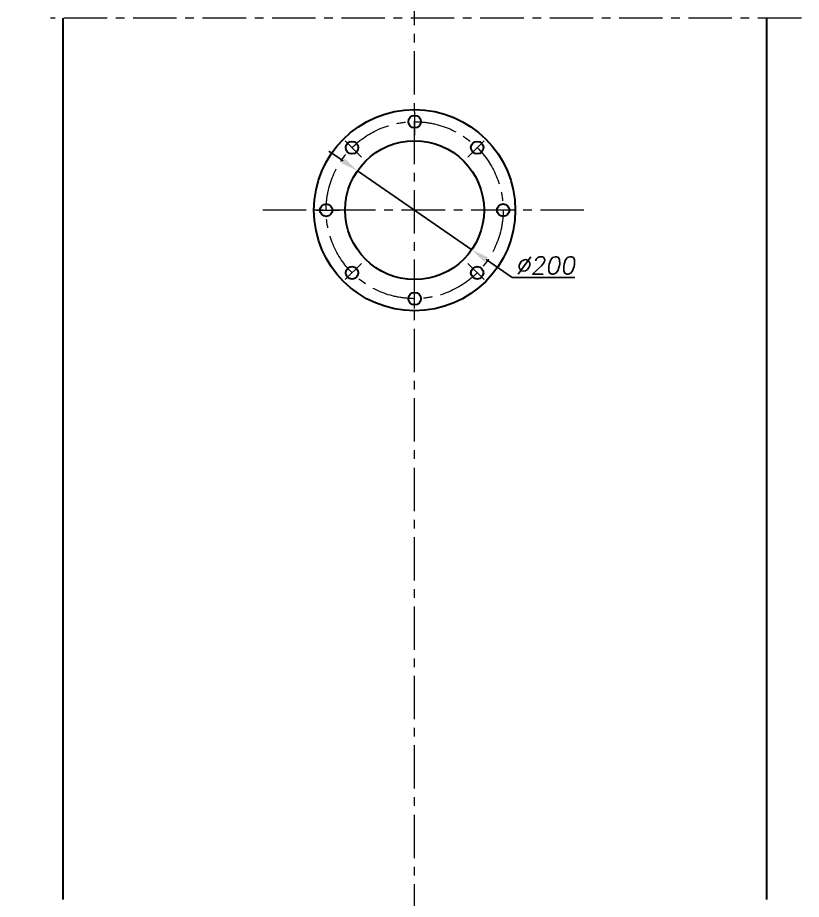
# Model space of a CAD drawing. Extents: x -45808 to 5458, y -9631 to 5897.
# Drawn here: x -44861 to -43733, y -4617 to -3347 of the extents above; entities that cross this region are included whole.
import ezdxf

# ---------------------------------------------------------------- set-up
doc = ezdxf.new("R2010")
doc.units = 0
doc.header["$LTSCALE"] = 50
doc.header["$MEASUREMENT"] = 0
doc.linetypes.add('CENTER', pattern=[2, 1.25, -0.25, 0.25, -0.25])
doc.layers.get('DEFPOINTS').update_dxf_attribs({"linetype": 'CONTINUOUS'})
for name, color, linetype, lineweight in [('Dam', 2, 'CONTINUOUS', 30), ('kthuoc', 3, 'CONTINUOUS', 13), ('Tam', 1, 'CENTER', 13), ('Tam dut', 1, 'CENTER', 13)]:
    doc.layers.add(name, color=color, linetype=linetype, lineweight=lineweight)
doc.styles.add('chu2.5', font='txt.shx', dxfattribs={"oblique": 10, "height": 25})
doc.dimstyles.new('kichthuoc2.5', dxfattribs={"dimtxt": 25, "dimasz": 25, "dimexe": 4, "dimexo": 0, "dimgap": 5, "dimtad": 1, "dimtoh": 1, "dimdec": 0, "dimzin": 0, "dimdsep": 46, "dimtxsty": 'chu2.5', "dimcen": 5, "dimclrd": 256, "dimclre": 256, "dimclrt": 256, "dimadec": 0, "dimazin": 0, "dimtfac": 1, "dimtdec": 0, "dimtmove": 0, "dimatfit": 0, "dimfxl": 1, "dimtolj": 1, "dimtzin": 0, "dimarcsym": 0})

# ---------------------------------------------------------------- blocks, each defined once
blk = doc.blocks.new('*D42')
at = {"layer": 'DEFPOINTS', "color": 0}
for p in [(-44371.9, -3567.6), (-44207.3, -3681.3)]:
    blk.add_point(p, dxfattribs=at)
at = {"layer": 'kthuoc', "lineweight": -2}
for p, q in [((-44392.4, -3553.4), (-44413, -3539.2)), ((-44371.9, -3567.6), (-44207.3, -3681.3)), ((-44186.7, -3695.5), (-44149.2, -3721.4)), ((-44149.2, -3721.4), (-44058.6, -3721.4))]:
    blk.add_line(p, q, dxfattribs=at)
at = {"layer": 'kthuoc'}
for points in [[(-44390.1, -3550), (-44394.8, -3556.8), (-44371.9, -3567.6)], [(-44184.4, -3692.1), (-44189.1, -3698.9), (-44207.3, -3681.3)]]:
    blk.add_solid(points, dxfattribs=at)
at = {"layer": 'kthuoc', "insert": (-44101.4, -3703.9), "char_height": 25, "attachment_point": 5, "style": 'chu2.5'}
blk.add_mtext('\\A1;∅200', dxfattribs=at)
blk = doc.blocks.new('*D25')
at = {"layer": 'DEFPOINTS', "color": 0}
for p in [(-45150, -2286.9), (-45079.2, -4635.8), (-44759.6, -4635.8)]:
    blk.add_point(p, dxfattribs=at)
at = {"layer": 'kthuoc', "lineweight": -2}
for p, q in [((-45150, -2286.9), (-45075.2, -2286.9)), ((-45079.2, -2311.9), (-45079.2, -4610.8)), ((-44759.6, -4635.8), (-45083.2, -4635.8))]:
    blk.add_line(p, q, dxfattribs=at)
at = {"layer": 'kthuoc'}
for points in [[(-45083.4, -2311.9), (-45075.1, -2311.9), (-45079.2, -2286.9)], [(-45083.4, -4610.8), (-45075.1, -4610.8), (-45079.2, -4635.8)]]:
    blk.add_solid(points, dxfattribs=at)
at = {"layer": 'kthuoc', "insert": (-45096.7, -3461.3), "char_height": 25, "attachment_point": 5, "rotation": 90, "style": 'chu2.5'}
blk.add_mtext('\\A1;4000', dxfattribs=at)
blk = doc.blocks.new('*D4')
at = {"layer": 'DEFPOINTS', "color": 0}
for p in [(-45168.8, -2286.9), (-44762.6, -2286.9), (-44999.5, -7319.9)]:
    blk.add_point(p, dxfattribs=at)
at = {"layer": 'kthuoc', "lineweight": -2}
for p, q in [((-44762.6, -2286.9), (-45172.8, -2286.9)), ((-45168.8, -7294.9), (-45168.8, -2311.9)), ((-44999.5, -7319.9), (-45172.8, -7319.9))]:
    blk.add_line(p, q, dxfattribs=at)
at = {"layer": 'kthuoc'}
for points in [[(-45172.9, -2311.9), (-45164.6, -2311.9), (-45168.8, -2286.9)], [(-45172.9, -7294.9), (-45164.6, -7294.9), (-45168.8, -7319.9)]]:
    blk.add_solid(points, dxfattribs=at)
at = {"layer": 'kthuoc', "insert": (-45186.3, -4803.4), "char_height": 25, "attachment_point": 5, "rotation": 90, "style": 'chu2.5'}
blk.add_mtext('\\A1;7400', dxfattribs=at)

msp = doc.modelspace()

# ---------------------------------------------------------------- linework, layer by layer
at = {"layer": 'Dam', "color": 2}
for p, q in [((-44796.3, -3347.9), (-44796.3, -3824.9)), ((-43782.9, -3347.9), (-43782.9, -4617.4)), ((-44796.3, -3693.4), (-44796.3, -4236.1)), ((-44796.3, -4236.1), (-44796.3, -4617.4))]:
    msp.add_line(p, q, dxfattribs=at)
at = {"layer": 'Dam'}
for centre, radius in [((-44289.6, -3624.4), 145), ((-44289.6, -3496.9), 9), ((-44289.6, -3624.4), 100), ((-44379.7, -3534.3), 9), ((-44199.4, -3534.3), 9), ((-44417.1, -3624.4), 9), ((-44162.1, -3624.4), 9), ((-44379.7, -3714.6), 9), ((-44199.4, -3714.6), 9), ((-44289.6, -3751.9), 9)]:
    msp.add_circle(centre, radius, dxfattribs=at)
at = {"layer": 'Tam'}
for p, q in [((-44289.6, -3482.9), (-44289.6, -3516.2)), ((-44389.7, -3524.4), (-44366.1, -3547.9)), ((-44189.5, -3524.4), (-44213.1, -3547.9)), ((-44045.8, -3624.4), (-44509.6, -3624.4)), ((-44431.1, -3624.4), (-44397.8, -3624.4)), ((-44148.1, -3624.4), (-44181.3, -3624.4)), ((-44389.7, -3724.5), (-44366.1, -3701)), ((-44189.5, -3724.5), (-44213.1, -3701)), ((-44289.6, -3766), (-44289.6, -3732.7))]:
    msp.add_line(p, q, dxfattribs=at)
msp.add_circle((-44289.6, -3624.4), 127.5, dxfattribs=at)
at = {"layer": 'Tam dut'}
for p, q in [((-44289.6, -8457.9), (-44289.6, -1887.1)), ((-43732.5, -3347.9), (-44814.1, -3347.9))]:
    msp.add_line(p, q, dxfattribs=at)

# ---------------------------------------------------------------- dimensions: what is measured, and where the dimension line sits
at = {"layer": 'kthuoc'}
for base, p1, p2, text, picture, middle in [((-45168.8, -2286.9), (-44999.5, -7319.9), (-44762.6, -2286.9), '7400', '*D4', (-45186.3, -4803.4)), ((-45079.2, -4635.8), (-45150, -2286.9), (-44759.6, -4635.8), '4000', '*D25', (-45096.7, -3461.3))]:
    dim = msp.add_linear_dim(base=base, p1=p1, p2=p2, angle=90, text=text, dimstyle='kichthuoc2.5', dxfattribs=at)
    dim.commit()
    dim.dimension.update_dxf_attribs({"geometry": picture, "text_midpoint": middle})
dim = msp.add_diameter_dim_2p(p1=(-44371.9, -3567.6), p2=(-44207.3, -3681.3), dimstyle='kichthuoc2.5', dxfattribs=at)
dim.commit()
dim.dimension.update_dxf_attribs({"geometry": '*D42', "text_midpoint": (-44101.4, -3721.4), "dimtype": 163})

doc.saveas('drawing.dxf')
